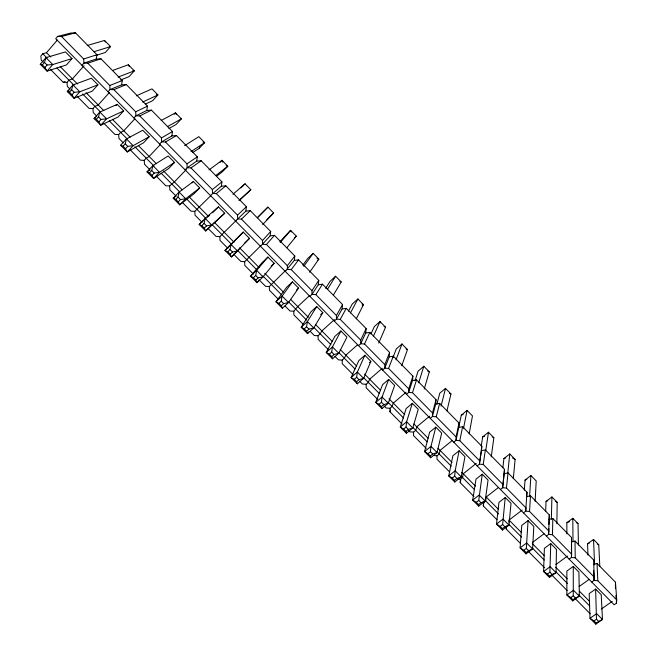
<?xml version="1.0" encoding="UTF-8"?>
<svg xmlns="http://www.w3.org/2000/svg" width="657" height="657" viewBox="0 0 657 657"><rect width="100%" height="100%" fill="white"/><g stroke="black" fill="none" stroke-linecap="round" stroke-linejoin="round"><path stroke-width="0.99" d="M334.29 321.092L336.433 319.154L342.083 308.995L346.272 308.355L366.163 328.582L360.701 340.121L360.685 343.759L358.533 345.664M382.341 368.224L369.653 379.229L368.331 382.423L366.187 384.279L366.171 387.819L377.619 399.366M384.805 364.586L364.504 343.989L360.685 343.759L365.719 333.025L369.866 332.352L389.609 352.439L384.805 364.586L384.764 368.183L382.596 370.063M402.01 423.962L389.93 411.783L389.979 408.284L392.13 406.461L393.297 403.119L406.067 392.278M556.849 523.777L557.185 502.359L551.913 496.971L546.016 501.455L545.663 511.622M408.744 388.878L388.591 368.429L384.764 368.183L389.199 356.891L393.288 356.184L412.9 376.132L408.744 388.878L408.679 392.434L406.494 394.282M429.621 416.16L416.768 426.836L415.766 430.327L413.598 432.117L413.532 435.583L426.229 448.394M569.134 559.14L571.409 557.481L571.647 554.188L552.455 534.724L552.824 518.488L549.08 519.424L548.932 524.417M432.511 412.998L412.497 392.689L408.679 392.434L412.514 380.592L416.554 379.853L436.034 399.661L432.511 412.998L432.421 416.513L430.22 418.337M550.747 543.602L549.893 572.198L552.11 574.432L556.06 572.641L556.438 549.359L550.747 543.602L544.382 548.316L543.577 571.516L549.457 577.446L556.06 572.641L550.164 566.695L543.577 571.516L547.412 574.004L549.63 576.238L549.457 577.446M551.354 519.235L551.913 496.971M452.254 440.494L440.083 450.39L439.237 454.02L437.061 455.794L436.962 459.218L449.577 471.931M548.817 528.409L548.644 534.396L546.386 536.079M552.455 534.724L548.644 534.396L549.318 514.916L530.503 495.772L526.7 496.676L526.971 492.183L508.025 472.9L504.182 473.779L502.646 487.74L500.404 489.481M595.8 624.15L596.162 623.148L593.977 620.947L589.994 618.303L596.663 613.63L602.469 619.502L598.675 621.399L596.482 619.198L595.628 589.066L589.198 593.641L589.994 618.303L595.8 624.15L602.469 619.502L601.237 594.757L595.628 589.066M456.106 436.946L436.24 416.776L432.421 416.513L435.665 404.129L439.656 403.357L459.005 423.034L456.106 436.946L455.991 440.42L453.782 442.218M473.943 496.511L460.228 482.681L460.352 479.298L462.544 477.557L463.234 473.779L476.235 463.423M593.37 564.453L597.024 563.451L615.469 582.209L615.428 588.672M459.005 423.034L458.66 427.51L462.602 426.697L481.811 446.243L479.396 464.162L477.171 465.928M572.715 600.884L572.978 599.775L570.777 597.558L566.868 594.996L573.495 590.249L579.351 596.154L575.475 598.001L573.274 595.776L573.265 566.416L566.868 571.056L566.868 594.996L572.715 600.884L579.351 596.154L578.916 572.132L573.265 566.416M496.955 519.72L483.338 505.989L483.486 502.638L485.687 500.921L486.221 497.004L498.532 487.412M502.81 484.34L483.215 464.45L479.396 464.162L481.499 450.727L485.392 449.881L504.469 469.287L502.646 487.74L506.457 488.036L525.912 507.787L525.723 511.146L523.473 512.862M526.043 553.851L526.109 552.537L523.875 550.287L520.114 547.872L521.748 525.419L528.072 520.631L533.804 526.429L532.605 548.965L526.043 553.851L520.114 547.872L526.668 542.969L528.072 520.631M591.727 582.045L594.01 580.41L594.273 577.15L575.22 557.818L571.409 557.481L571.516 537.5L552.824 518.488M520.516 543.487L506.284 529.131L506.416 526.643M535.135 501.291L536.211 480.949L530.905 475.537L525.033 480.078L524.302 490.221M549.08 519.424L549.318 514.916M528.573 550.697L526.347 548.447L526.668 542.969L532.605 548.965L528.573 550.697L526.109 552.537M548.858 531.07L529.542 511.458L530.503 495.772M529.575 496.708L530.905 475.537M504.182 473.779L504.469 469.287M526.971 492.183L525.723 511.146L529.542 511.458M502.457 530.076L502.424 528.655L504.872 526.791L508.986 525.115L503.007 519.079L496.487 524.064L500.174 526.388L502.63 524.524L505.241 497.497L511.015 503.344L508.986 525.115L502.457 530.076L496.487 524.064L498.95 502.359L505.241 497.497M481.499 450.727L481.811 446.243M478.707 506.136L478.567 504.609L481.006 502.712L485.186 501.094L479.167 495.017L472.695 500.076L476.3 502.326L478.739 500.42L482.254 474.206L488.061 480.086L485.186 501.094L478.707 506.136L472.695 500.076L475.997 479.142L482.254 474.206M435.665 404.129L436.034 399.661M412.514 380.592L412.9 376.132M81.977 65.339L83.956 63.08L96.226 59.056L96.965 54.728L75.465 32.85L70.652 33.064L57.668 36.422L55.705 38.706L614.164 604.785L616.463 603.175L616.742 599.956L615.469 582.209M454.775 482.024L454.537 480.382L456.96 478.452L461.222 476.9L455.161 470.773L448.723 475.923L452.254 478.082L454.677 476.153L455.161 470.773L459.103 450.751L464.959 456.681L461.222 476.9L454.775 482.024L448.723 475.923L452.887 455.769L459.103 450.751M389.199 356.891L389.609 352.439M513.314 478.657L515.104 459.407L509.766 453.962L503.919 458.57L502.892 467.661M508.863 522.101L509.06 520.073L522.208 510.037M506.284 529.131L506.58 526.134M365.719 333.025L366.163 328.582M430.68 457.74L430.327 455.983L432.733 454.02L437.086 452.525L430.976 446.358L424.578 451.589L428.036 453.667L430.442 451.704L430.976 446.358L435.796 427.132L441.685 433.103L437.086 452.525L430.68 457.74L424.578 451.589L429.612 432.232L435.796 427.132M506.457 488.036L508.025 472.9M342.083 308.995L342.543 304.561L322.521 284.185L318.275 284.793L312.001 294.377L309.874 296.348M507.787 473.032L509.766 453.962M318.275 284.793L318.76 280.367L298.598 259.852L294.295 260.418L285.286 271.423M406.404 433.275L405.944 431.403L408.342 429.415L412.768 427.978L406.617 421.769L400.261 427.083L403.636 429.078L406.026 427.083L406.617 421.769L412.325 403.349L418.254 409.36L412.768 427.978L406.404 433.275L400.261 427.083L406.182 408.523L412.325 403.349M294.295 260.418L294.812 256L274.503 235.337L270.15 235.871L260.517 246.318M270.15 235.871L270.692 231.469L250.243 210.659L245.833 211.152L235.567 221.023M381.955 408.629L381.389 406.65L383.762 404.622L388.279 403.258L382.078 396.992L375.763 402.396L379.056 404.301L381.43 402.273L382.078 396.992L388.681 379.401L394.652 385.445L388.279 403.258L381.955 408.629L375.763 402.396L382.579 384.649L388.681 379.401M245.833 211.152L246.408 206.758L225.811 185.8L221.343 186.251L210.437 195.548M357.326 383.811L356.644 381.709L359.009 379.656L363.608 378.35L357.359 372.043L351.093 377.529L354.295 379.344L356.661 377.282L357.359 372.043L364.873 355.281L370.885 361.375L363.608 378.35L357.326 383.811L351.093 377.529L358.812 360.611L364.873 355.281M221.343 186.251L221.943 181.866L201.198 160.76L196.681 161.179L187.171 167.765L185.118 169.892M491.239 456.886L493.859 437.726L488.479 432.249L482.673 436.921L481.244 445.963M483.338 505.989L483.872 502.129M196.681 161.179L197.305 156.801L176.413 135.547L171.838 135.925L161.647 141.887L159.618 144.039M332.516 358.804L331.719 356.587L334.068 354.501L338.749 353.252L332.458 346.904L326.233 352.481L329.362 354.205L331.703 352.111L332.458 346.904L340.901 330.988L346.953 337.123L338.749 353.252L332.516 358.804L326.233 352.481L334.873 336.4L340.901 330.988M485.819 450.217L488.479 432.249M171.838 135.925L172.487 131.556L151.447 110.146L146.815 110.483L135.942 115.813L133.929 117.997M483.215 464.45L485.392 449.881M146.815 110.483L147.496 106.13L126.3 84.572L121.611 84.86L110.047 89.541L108.044 91.766M308.56 331.9L307.525 333.616L306.614 331.276L308.946 329.157L313.718 327.974L307.377 321.577L301.193 327.243L304.232 328.878L306.556 326.751L307.377 321.577L316.748 306.515L322.85 312.699L313.718 327.974L307.525 333.616L301.193 327.243L310.769 312.018L316.748 306.515M121.611 84.86L122.325 80.524L100.973 58.801L96.226 59.056M282.346 308.24L281.319 305.784L283.635 303.624L288.497 302.516L282.108 296.069L275.973 301.818L278.921 303.362L281.229 301.202L282.108 296.069L292.431 281.878L298.574 288.103L288.497 302.516L282.346 308.24L275.973 301.818L286.485 287.462L292.431 281.878M572.559 519.572L572.789 518.274L578.029 523.621L578.423 545.105M258.85 280.391L256.977 282.682L255.836 280.096L258.135 277.903L263.079 276.86L256.649 270.364L250.555 276.211L253.421 277.656L255.713 275.464L256.649 270.364L267.933 257.059L274.125 263.334L263.079 276.86L256.977 282.682L250.555 276.211L262.036 262.726L267.933 257.059M469.147 433.957L472.473 415.906L467.07 410.387L461.288 415.134L455.991 440.42L459.81 440.699L479.544 460.721M460.228 482.681L460.779 479.7M240.24 247.673L231.428 256.928L230.164 254.218L232.438 251.992L237.481 251.015L231.001 244.47L224.957 250.407L227.733 251.762L230.007 249.529L231.001 244.47L243.262 232.061L249.496 238.376L237.481 251.015L231.428 256.928L224.957 250.407L243.262 232.061M463.546 428.257L467.07 410.387M459.81 440.699L462.602 426.697M203.645 220.514L199.161 224.415L201.847 225.663L204.105 223.405L205.156 218.387L218.411 206.889L224.694 213.246L205.682 230.977L199.161 224.415L205.156 218.387L211.685 224.973L224.694 213.246M192.649 152.629L199.309 148.219L199.695 146.486M175.583 196.427L173.177 198.217L175.764 199.375L178.006 197.075L179.123 192.099L193.38 181.529L199.703 187.935L193.93 193.84L179.739 204.836L173.177 198.217L179.123 192.099L185.701 198.743L199.703 187.935M446.949 410.88L450.957 393.945L445.512 388.394L439.763 393.198L436.921 404.121M149.566 170.196L146.996 171.83L149.492 172.89L151.71 170.549L152.892 165.613L168.167 155.98L174.54 162.435L168.808 168.43L153.607 178.499L146.996 171.83L152.892 165.613L159.52 172.306L174.54 162.435M441.061 406.133L445.512 388.394M120.609 145.246L123.015 146.199L125.216 143.826L126.456 138.931L142.774 130.25L149.188 136.755L143.505 142.832L127.277 151.964L120.609 145.246L126.456 138.931L133.141 145.673L149.188 136.755M436.24 416.776L439.656 403.357M593.222 540.662L593.534 539.446L598.741 544.76L599.816 566.285M95.873 117.619L94.033 118.457L96.333 119.303L98.517 116.897L99.823 112.043L117.192 104.332L123.656 110.877L118.014 117.053L100.743 125.224L94.033 118.457L99.823 112.043L106.557 118.835L123.656 110.877M69.1 90.765L67.244 91.463L69.453 92.21L71.613 89.763L72.984 84.95L91.422 78.224L97.934 84.819L92.341 91.085L74.011 98.279L67.244 91.463L72.984 84.95L79.768 91.791L97.934 84.819M424.241 389.018L429.292 371.846L423.814 366.253L418.098 371.131L415.068 380.641M40.258 64.263L42.36 64.895L44.504 62.415L45.949 57.644L65.454 51.919L72.015 58.563L66.472 64.92L47.074 71.128L40.258 64.263L45.949 57.644L52.782 64.542L72.015 58.563M418.665 382.867L423.814 366.253M412.497 392.689L416.554 379.853M389.93 411.783L390.595 409.894M401.739 365.653L407.488 349.598L401.977 343.964L396.294 348.908L393.042 357.383M396.023 359.831L401.977 343.964M388.591 368.429L393.288 356.184M378.736 343.069L385.544 327.202L379.992 321.536L374.342 326.554L370.95 333.994M373.39 336.285L379.992 321.536L380.337 322.94M364.504 343.989L369.866 332.352M356.242 318.85L363.461 304.659L357.868 298.96L352.251 304.043L348.456 311.114M350.452 312.954L357.868 298.96M342.543 304.561L336.417 315.483L336.433 319.154L340.252 319.376L346.272 308.355M333.403 295.042L341.221 281.968L335.596 276.227L330.019 281.385L325.65 288.341M327.58 289.113L335.596 276.227M318.76 280.367L311.96 290.665L312.001 294.377L315.828 294.591L322.521 284.185M309.644 272.277L318.842 259.129L313.175 253.356L307.632 258.579L302.836 265.132M303.764 266.299L313.175 253.356M294.812 256L287.331 265.666L287.396 269.427L291.223 269.616L298.598 259.852M286.871 247.705L296.315 236.142L290.608 230.328L279.866 241.776M280.325 242.458L290.608 230.328L291.199 231.995M57.381 40.003L46.475 52.708L42.804 53.751L40.874 56.009L41.219 60.091L43.346 62.234M44.931 67.49L47.074 65.01L52.782 64.542L47.074 71.128L44.931 67.49L42.36 64.895M70.135 89.253L67.318 86.412L67.006 82.38L68.952 80.154L72.426 78.93L84.08 65.684M87.258 45.514L104.537 40.438L110.548 46.581L105.342 52.478L95.799 55.533M71.999 94.772L74.159 92.333L79.768 91.791L74.011 98.279L71.999 94.772L69.453 92.21M57.668 36.422L61.495 36.496L83.653 58.982L83.956 63.08L87.783 63.171L109.776 85.492L110.047 89.541L113.875 89.648L135.703 111.797L135.942 115.813L139.769 115.928L161.441 137.921L161.647 141.887L165.474 142.011L186.99 163.839L187.171 167.765L190.998 167.913L212.351 189.577L212.498 193.462L216.325 193.618L237.522 215.126L237.645 218.962L241.472 219.134L262.521 240.487L262.611 244.289L266.438 244.47L274.503 235.337M96.842 116.19L93.228 112.544L92.949 108.553L94.912 106.368L98.197 104.964L109.3 92.629M262.521 240.487L270.692 231.469M98.862 121.857L101.047 119.451L106.557 118.835L100.743 125.224L98.862 121.857L96.333 119.303M115.944 105.711L117.192 104.332M123.261 142.832L118.95 138.487L118.695 134.537L120.683 132.386L123.771 130.809L134.866 118.769M125.52 148.728L127.721 146.363L133.141 145.673L127.277 151.964L125.52 148.728L123.015 146.199M174.162 114.269L175.493 112.848L181.381 118.868L176.06 124.518L168.948 128.517M150.182 169.991L144.483 164.242L144.261 160.333L146.265 158.206L149.164 156.456L160.349 144.597M151.981 175.403L154.198 173.07L159.52 172.306L153.607 178.499L151.981 175.403L149.492 172.89M266.758 219.816L273.632 212.999L267.892 207.144L257.454 217.541M262.685 224.513L273.632 212.999M199.309 148.219L204.68 142.635L198.825 136.664L184.601 145.624M176.199 196.221L169.835 189.807L169.637 185.939L174.376 181.932L186.35 169.514M192.099 182.843L193.38 181.529M178.236 201.871L180.478 199.572L185.701 198.743L179.739 204.836L178.236 201.871L175.764 199.375M219.98 162.386L222 160.308L227.815 166.246L222.411 171.748L216.761 176.133M202.019 222.263L194.998 215.184L194.825 211.365L210.766 195.704M257.421 217.746L267.892 207.144M212.605 212.728L218.411 206.889M240.947 187.894L245.028 183.804L250.802 189.701L239.345 200.557M204.302 228.143L206.561 225.877L211.685 224.973L205.682 230.977L204.302 228.143L201.847 225.663M208.335 228.636L216.054 236.421L219.84 236.602L236.413 220.267M244.363 243.394L249.496 238.376M241.472 219.134L250.243 210.659M260.451 246.071L244.667 261.658L240.889 261.47L233.678 254.193M294.582 237.793L296.315 236.142M271.169 266.151L274.125 263.334M285.754 270.298L269.321 286.534L265.543 286.329L259.096 279.833M237.522 215.126L246.408 206.758M317.684 260.221L318.842 259.129L317.002 258.316M296.34 290.189L298.574 288.103M309.431 295.716L297.728 306.556L293.802 311.229L290.016 311.016L285.048 305.998M320.6 314.752L322.85 312.699M334.388 319.614L321.873 330.956L320.214 333.838L318.103 335.752L314.325 335.53L310.088 331.259M238.959 200.385L250.802 189.701M362.286 305.719L363.461 304.659L362.007 303.977M357.712 344.662L345.845 355.174L344.358 358.221L342.231 360.102L338.454 359.864L334.947 356.332M369.374 362.697L370.885 361.375M232.948 194.275L245.028 183.804M207.374 217.27L209.616 215.324M216.325 193.618L225.811 185.8M212.351 189.577L221.943 181.866M215.866 175.468L227.815 166.246L226.164 165.638M532.556 542.37L544.053 533.78M523.875 550.287L526.347 548.447M566.86 533.911L566.86 522.693L572.789 518.274L573.019 541.623M209.016 169.933L222 160.308L222.772 162.18M555.904 564.527L567.467 556.068M587.941 555.042L587.572 543.799L593.534 539.446L594.61 564.88M547.412 574.004L549.893 572.198M549.63 576.238L552.11 574.432M579.113 586.553L589.074 579.417M570.777 597.558L573.274 595.776M572.978 599.775L575.475 598.001M601.336 609.023L612.184 601.41M190.998 167.913L201.198 160.76M593.977 620.947L596.482 619.198M596.162 623.148L598.675 621.399M186.99 163.839L197.305 156.801M191.006 151.619L204.68 142.635L203.07 142.076M165.474 142.011L176.413 135.547M161.441 137.921L172.487 131.556M167.321 126.678L181.381 118.868M161.203 120.453L175.493 112.848L176.166 114.359M139.769 115.928L151.447 110.146M135.703 111.797L147.496 106.13M145.353 104.118L152.646 100.669L157.935 94.936L151.997 88.876L136.426 95.791M142.594 102.065L157.935 94.936L156.423 94.485M587.572 543.799L589.28 543.043M566.86 522.693L569.463 521.592M113.875 89.648L126.3 84.572M546.016 501.455L547.782 500.749M109.776 85.492L122.325 80.524M120.674 79.957L129.076 76.655L134.324 70.841L128.345 64.739L112.396 70.562M118.038 77.091L134.324 70.841L132.87 70.447M525.033 480.078L526.832 479.396M503.919 458.57L505.75 457.904M50.449 69.396L63.22 82.281L65.051 81.632M482.673 436.921L484.538 436.281M87.783 63.171L100.973 58.801M461.288 415.134L463.177 414.518M83.653 58.982L96.965 54.728M93.902 51.755L110.548 46.581M571.294 542.017L574.998 541.039L593.567 559.928L594.273 577.15M61.495 36.496L75.465 32.85M63.22 82.281L67.006 82.38M92.949 108.553L89.163 108.446L77.181 96.365M118.695 134.537L114.918 134.414L104.069 123.483M144.261 160.333L140.475 160.193L130.431 150.067M169.637 185.939L165.851 185.791L156.596 176.454M194.825 211.365L191.047 211.201L182.564 202.643M366.187 384.279L362.409 384.025L359.527 381.117M389.979 408.284L386.201 408.022L384.058 405.854M413.598 432.117L409.828 431.846L408.408 430.417M433.283 455.506L437.061 455.794M457.518 479.076L460.352 479.298M616.742 599.956L597.821 580.755L594.01 580.41L593.608 570.432M339.809 281.327L341.221 281.968M384.066 326.48L385.544 327.202M405.977 348.842L407.488 349.598M427.748 371.057L429.292 371.846M449.38 393.124L450.957 393.945M492.216 436.839L493.859 437.726M512.6 458.019L515.104 459.407M555.461 501.365L557.185 502.359M576.271 522.602L578.029 523.621M597.312 543.914L598.741 544.76M46.475 52.708L50.803 57.077M60.173 66.546L77.436 83.989M86.026 92.67L103.88 110.705M112.404 119.319L130.119 137.223M138.586 145.772L156.366 163.733M163.568 171.017L182.235 189.873M189.388 197.1L208.63 216.539M214.305 222.28L234.114 242.285M239.748 247.985L258.998 267.432M264.763 273.255L283.422 292.102M290.575 299.329L308.379 317.323M315.483 324.492L332.45 341.64M340.203 349.475L356.669 366.113M364.602 374.129L380.403 390.086M388.993 398.774L404.679 414.616M413.926 423.962L428.077 438.252M437.964 448.246L452.008 462.438M461.83 472.358L475.446 486.114M486.221 497.004L498.351 509.257M509.06 520.073L521.1 532.244M532.433 543.692L544.398 555.781M555.691 567.196L567.237 578.858M579.482 591.234L589.518 601.369M42.804 53.751L47.041 58.03M56.937 68.024L74.003 85.254M82.659 93.992L100.644 112.15M109.226 120.822L127.08 138.841M134.89 146.733L154.017 166.04M161.072 173.169L179.575 191.844M186.062 198.389L206.158 218.682M211.883 224.464L231.831 244.601M237.506 250.342L256.6 269.616M262.948 276.022L281.492 294.747M288.694 302.015L306.622 320.123M313.775 327.342L330.865 344.597M338.675 352.481L354.936 368.897M363.395 377.438L379.146 393.346M387.802 402.084L403.595 418.033M412.9 427.428L427.149 441.816M437.102 451.868L451.244 466.142M461.132 476.128L474.469 489.588M485.687 500.921L498.622 513.979M508.674 524.13L521.518 537.089M532.211 547.889L544.251 560.051M555.576 571.483L567.533 583.556M578.85 594.979L589.666 605.902M44.504 62.415L47.074 65.01M71.613 89.763L74.159 92.333M98.517 116.897L101.047 119.451M125.216 143.826L127.721 146.363M151.71 170.549L154.198 173.07M178.006 197.075L180.478 199.572M204.105 223.405L206.561 225.877M230.007 249.529L232.438 251.992M255.713 275.464L258.135 277.903M281.229 301.202L283.635 303.624M306.556 326.751L308.946 329.157M331.703 352.111L334.068 354.501M356.661 377.282L359.009 379.656M381.43 402.273L383.762 404.622M406.026 427.083L408.342 429.415M430.442 451.704L432.733 454.02M454.677 476.153L456.96 478.452M478.739 500.42L481.006 502.712M502.63 524.524L504.872 526.791M227.913 248.379L219.98 240.38L219.84 236.602M253.372 274.059L244.782 265.395L244.667 261.658M278.65 299.551L269.411 290.23L269.321 286.534M303.033 324.139L293.86 314.892L293.802 311.229M327.942 349.261L318.136 339.373L318.103 335.752M353.047 374.58L342.24 363.682L342.231 360.102M529.074 552.118L544.62 567.796M551.708 574.949L567.147 590.52M574.883 598.322L590.216 613.786M227.733 251.762L230.164 254.218M253.421 277.656L255.836 280.096M278.921 303.362L281.319 305.784M304.232 328.878L306.614 331.276M329.362 354.205L331.719 356.587M354.295 379.344L356.644 381.709M379.056 404.301L381.389 406.65M403.636 429.078L405.944 431.403M428.036 453.667L430.327 455.983M452.254 478.082L454.537 480.382M476.3 502.326L478.567 504.609M500.174 526.388L502.424 528.655M266.438 244.47L287.331 265.666M291.223 269.616L311.96 290.665M315.828 294.591L336.417 315.483M340.252 319.376L360.701 340.121M104.537 40.438L105.366 42.114M128.345 64.739L129.125 66.357M615.913 595.439L616.118 598.346M616.323 601.245L616.463 603.175M597.024 563.451L597.821 580.755M574.998 541.039L575.22 557.818M571.516 537.5L571.647 554.188"/></g></svg>
